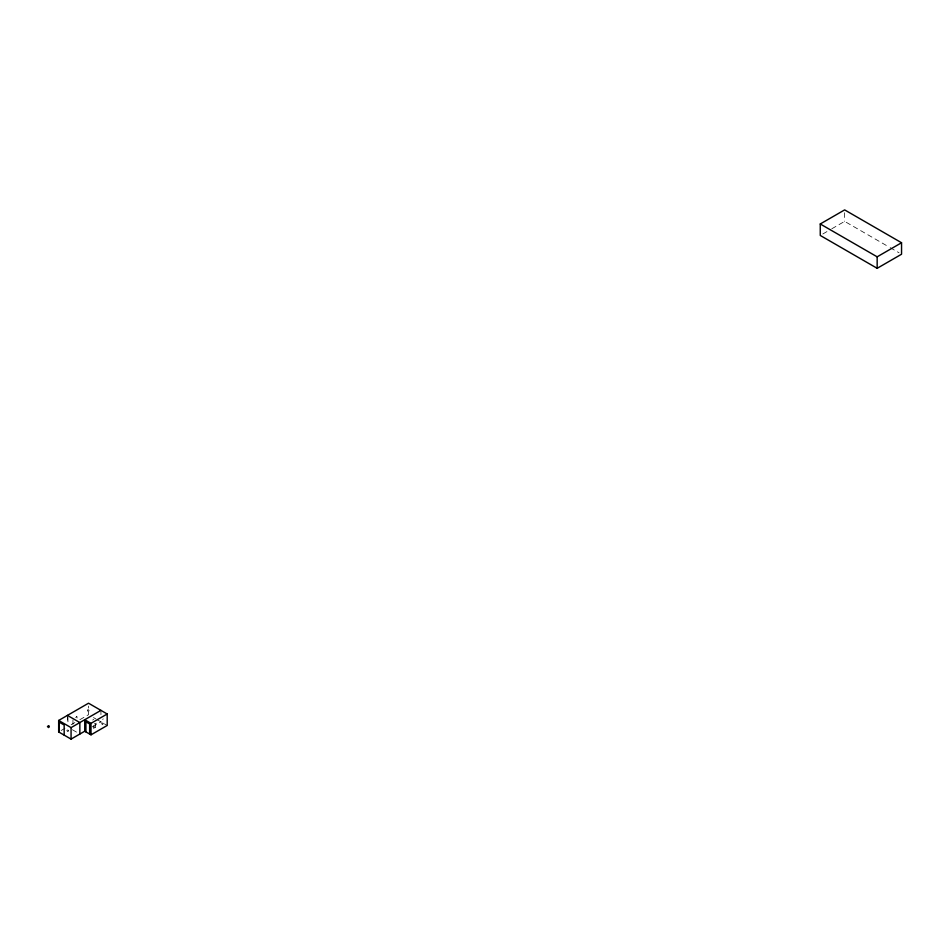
<?xml version="1.0" encoding="UTF-8"?>
<svg xmlns="http://www.w3.org/2000/svg" width="949" height="949" viewBox="0 0 949 949"><rect width="100%" height="100%" fill="white"/><g stroke="black" fill="none" stroke-linecap="round" stroke-linejoin="round"><path stroke-width="0.71" stroke-dasharray="4.75 3.56" d="M94.425 723.589L95.624 724.751L96.134 723.185M92.694 720.042L93.714 719.354M103.263 718.891L102.646 719.472M77.094 718.049L76.857 716.341M822.83 233.976L830.529 229.528M831.81 228.78L844.646 221.378L888.905 246.93M61.163 730.493L64.923 728.322M71.151 724.716L74.876 722.569M79.835 719.71L88.53 714.692L88.53 706.08M92.219 726.898L100.938 721.857M95.363 727.302L93.512 728.369L93.512 724.538L95.363 723.47L95.363 727.302L92.86 725.855M76.727 716.305L75.73 717.705M890.174 247.653L899.023 252.766M93.488 717.563L95.968 718.986M97.213 719.71L107.201 725.475M72.397 729.734L78.601 733.316M87.616 711.074C91.401 711.655 86.869 707.622 87.498 710.92M68.387 730.244C65.03 728.82 68.304 733.791 68.518 730.469M103.156 723.292C100.096 721.418 102.717 726.934 103.216 723.399M844.646 212.766L844.646 221.378M100.938 710.374L100.938 714.68M72.954 719.947L72.954 724.277M67.937 717.053L67.937 724.265M67.438 715.392L67.438 722.569"/><path stroke-width="1.42" d="M820.256 223.976L844.646 209.895L901.55 242.742L901.55 254.225L877.161 268.306L820.256 235.447L820.256 223.976L877.161 256.823L901.55 242.742M84.734 731.216L71.068 739.105L58.66 731.94L58.66 720.457L88.53 703.209L107.201 713.992L107.201 725.475L91.009 734.834L84.734 731.216L84.734 719.733L100.938 710.374M58.66 720.457L71.068 727.622L84.734 719.733L91.009 723.352L107.201 713.992M48.672 727.48L49.336 726.578L48.672 725.688M48.494 727.515L47.45 726.578L48.541 725.653M67.426 715.392L79.846 722.557L79.846 734.04M877.161 256.823L877.161 268.306M91.009 723.352L91.009 734.834M89.645 734.04L89.645 723.968L85.932 721.821L85.932 731.904M71.068 727.622L71.068 739.105M64.176 735.119L64.176 725.012L59.158 722.118L59.158 732.225"/></g></svg>
